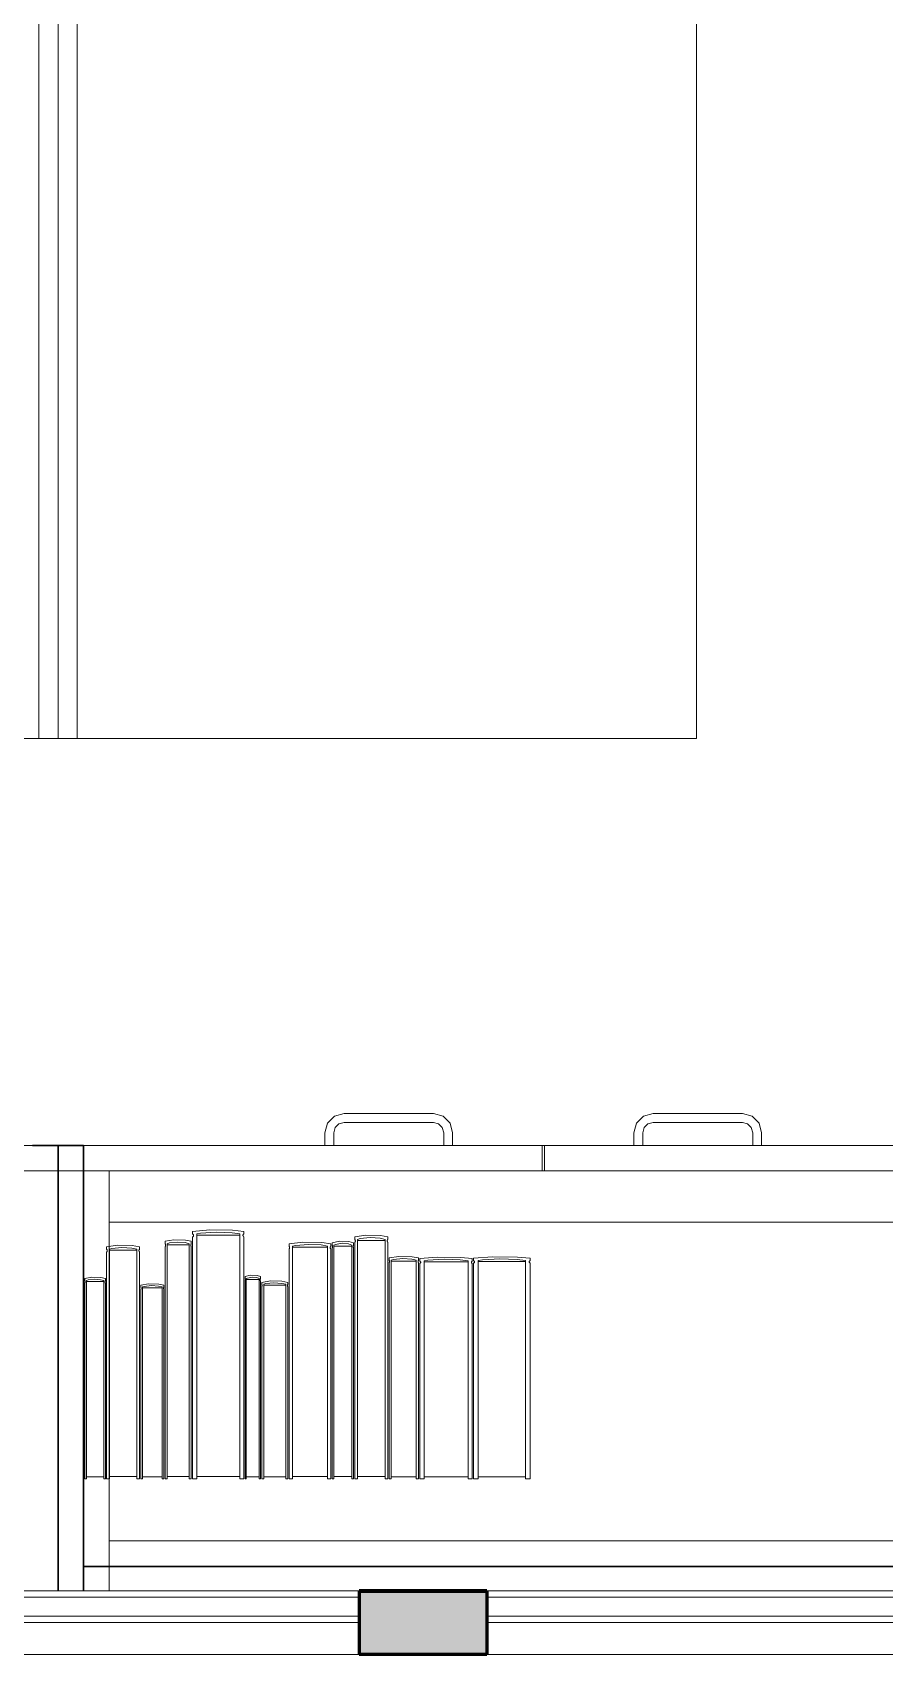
# Model space of a CAD drawing. Header units: inches. Extents: x -38 to 5698, y -33 to 92.
# Drawn here: x 196.864 to 197.531, y 18.6 to 19.871 of the extents above; entities that cross this region are included whole.
import ezdxf

# ---------------------------------------------------------------- set-up
doc = ezdxf.new("R2010")
doc.units = ezdxf.units.IN
doc.header["$MEASUREMENT"] = 0
doc.set_wipeout_variables(frame=1)
doc.linetypes.add('Wipeout_Contour', pattern=[1, 0, -1])
for name, color, linetype in [('02 _ ARQ _ ZON _ Espacio.3D', 7, 'Continuous'), ('Acabado - Muros', 7, 'Continuous'), ('Interior - Mobiliario', 7, 'Continuous')]:
    doc.layers.add(name, color=color, linetype=linetype)
pattern_1 = [(0, (185.000023, 3e-09), (0, 0.03), [])]

msp = doc.modelspace()

# ---------------------------------------------------------------- linework, layer by layer
at = {"layer": '02 _ ARQ _ ZON _ Espacio.3D', "color": 254, "linetype": 'Continuous', "lineweight": 0, "flags": 128}
for points in [[(205.02, 18.65), (205.02, 29.6999), (193.32, 29.6999), (193.32, 25.3384), (194.57, 25.3384), (194.57, 25.1632), (193.32, 25.1632), (193.32, 18.6489)], [(205.0199, 6.5), (205.02, 18.6001), (193.32, 18.6001), (193.32, 6.5)]]:
    msp.add_lwpolyline(points, close=True, dxfattribs=at)
at = {"layer": 'Interior - Mobiliario', "color": 175, "linetype": 'Continuous', "lineweight": 13}
for p, q in [((196.8691, 20.603), (196.8691, 19.318)), ((196.8991, 19.318), (196.8991, 20.603)), ((196.8691, 19.318), (196.8991, 19.318)), ((197.1006, 19.022), (197.0951, 19.0165)), ((197.1081, 19.024), (197.1006, 19.022)), ((197.1781, 19.024), (197.1081, 19.024)), ((197.1856, 19.022), (197.1781, 19.024)), ((197.1911, 19.0165), (197.1856, 19.022)), ((197.3371, 19.0165), (197.3426, 19.022)), ((197.3426, 19.022), (197.3501, 19.024)), ((197.3501, 19.024), (197.4201, 19.024)), ((197.4201, 19.024), (197.4276, 19.022)), ((197.4276, 19.022), (197.4331, 19.0165)), ((197.0951, 19.0165), (197.0931, 19.009)), ((197.0931, 19.009), (197.0931, 18.999)), ((197.1001, 19.009), (197.1012, 19.013)), ((197.1001, 18.999), (197.1001, 19.009)), ((197.1012, 19.013), (197.1041, 19.0159)), ((197.1041, 19.0159), (197.1081, 19.017)), ((197.1081, 19.017), (197.1781, 19.017)), ((197.1781, 19.017), (197.1821, 19.0159)), ((197.1821, 19.0159), (197.185, 19.013)), ((197.185, 19.013), (197.1861, 19.009)), ((197.1861, 19.009), (197.1861, 18.999)), ((197.1931, 19.009), (197.1911, 19.0165)), ((197.1931, 18.999), (197.1931, 19.009)), ((197.3351, 19.009), (197.3371, 19.0165)), ((197.3351, 18.999), (197.3351, 19.009)), ((197.3432, 19.013), (197.3421, 19.009)), ((197.3421, 19.009), (197.3421, 18.999)), ((197.3461, 19.0159), (197.3432, 19.013)), ((197.3501, 19.017), (197.3461, 19.0159)), ((197.4201, 19.017), (197.3501, 19.017)), ((197.4241, 19.0159), (197.4201, 19.017)), ((197.427, 19.013), (197.4241, 19.0159)), ((197.4281, 19.009), (197.427, 19.013)), ((197.4281, 18.999), (197.4281, 19.009)), ((197.4331, 19.0165), (197.4351, 19.009)), ((197.4351, 19.009), (197.4351, 18.999)), ((197.0931, 18.999), (197.1001, 18.999)), ((197.1861, 18.999), (197.1931, 18.999)), ((197.2631, 18.999), (197.2631, 18.979)), ((197.6241, 18.999), (197.2651, 18.999)), ((197.2651, 18.999), (197.2651, 18.979)), ((197.3421, 18.999), (197.3351, 18.999)), ((197.4351, 18.999), (197.4281, 18.999)), ((198.3641, 18.979), (196.9041, 18.979)), ((196.9041, 18.979), (196.9041, 18.669)), ((198.3441, 18.979), (196.9241, 18.979)), ((196.9241, 18.979), (196.9241, 18.939)), ((197.6241, 18.979), (197.2651, 18.979)), ((196.9241, 18.939), (196.9241, 18.689)), ((196.9241, 18.939), (198.3441, 18.939)), ((197.0029, 18.9329), (196.9895, 18.9316)), ((196.9895, 18.9316), (196.9895, 18.9295)), ((196.9927, 18.9297), (196.9958, 18.9303)), ((196.9958, 18.9303), (197.008, 18.9311)), ((197.0208, 18.9327), (197.0029, 18.9329)), ((197.008, 18.9311), (197.0204, 18.9306)), ((197.0204, 18.9306), (197.0264, 18.9297)), ((197.0296, 18.9316), (197.0208, 18.9327)), ((197.0296, 18.9295), (197.0296, 18.9316)), ((196.9308, 18.9208), (196.9222, 18.9196)), ((196.9222, 18.9196), (196.9222, 18.9176)), ((196.9222, 18.9176), (196.9224, 18.9175)), ((196.9224, 18.9175), (196.9225, 18.9173)), ((196.9225, 18.9173), (196.9226, 18.917)), ((196.9243, 18.9178), (196.9262, 18.9183)), ((196.9243, 18.7376), (196.9243, 18.9178)), ((196.9262, 18.9183), (196.9341, 18.9191)), ((196.9423, 18.9206), (196.9308, 18.9208)), ((196.9341, 18.9191), (196.942, 18.9186)), ((196.942, 18.9186), (196.9458, 18.9178)), ((196.9479, 18.9196), (196.9423, 18.9206)), ((196.9458, 18.9178), (196.9458, 18.7376)), ((196.9475, 18.9171), (196.9476, 18.9173)), ((196.9476, 18.9173), (196.9478, 18.9175)), ((196.9478, 18.9175), (196.9479, 18.9176)), ((196.9479, 18.9176), (196.9479, 18.9196)), ((196.9749, 18.9251), (196.9681, 18.9239)), ((196.9681, 18.9239), (196.9681, 18.9219)), ((196.9681, 18.9219), (196.9682, 18.9217)), ((196.9682, 18.9199), (196.9681, 18.9198)), ((196.9681, 18.9198), (196.9681, 18.7376)), ((196.9682, 18.9217), (196.9683, 18.9215)), ((196.9683, 18.9201), (196.9682, 18.9199)), ((196.9683, 18.9215), (196.9684, 18.9212)), ((196.9684, 18.9204), (196.9683, 18.9201)), ((196.9684, 18.9212), (196.9684, 18.9209)), ((196.9684, 18.9209), (196.9684, 18.9207)), ((196.9684, 18.9207), (196.9684, 18.9204)), ((196.9697, 18.922), (196.9713, 18.9226)), ((196.9697, 18.7376), (196.9697, 18.922)), ((196.9869, 18.9211), (196.9697, 18.9211)), ((196.9713, 18.9226), (196.9775, 18.9233)), ((196.984, 18.9249), (196.9749, 18.9251)), ((196.9775, 18.9233), (196.9838, 18.9229)), ((196.9838, 18.9229), (196.9869, 18.922)), ((196.9885, 18.9239), (196.984, 18.9249)), ((196.9869, 18.922), (196.9869, 18.7376)), ((196.9882, 18.9213), (196.9883, 18.9215)), ((196.9882, 18.921), (196.9882, 18.9213)), ((196.9882, 18.9207), (196.9882, 18.921)), ((196.9882, 18.9204), (196.9882, 18.9207)), ((196.9883, 18.9202), (196.9882, 18.9204)), ((196.9883, 18.9215), (196.9884, 18.9217)), ((196.9884, 18.9199), (196.9883, 18.9202)), ((196.9884, 18.9217), (196.9885, 18.9219)), ((196.9885, 18.9198), (196.9884, 18.9199)), ((196.9885, 18.9219), (196.9885, 18.9239)), ((196.9885, 18.7376), (196.9885, 18.9198)), ((196.9895, 18.9295), (196.9897, 18.9294)), ((196.9897, 18.9275), (196.9895, 18.9274)), ((196.9895, 18.9274), (196.9895, 18.7376)), ((196.9897, 18.9294), (196.99, 18.9291)), ((196.9899, 18.9277), (196.9897, 18.9275)), ((196.9901, 18.928), (196.9899, 18.9277)), ((196.99, 18.9291), (196.9901, 18.9289)), ((196.9901, 18.9289), (196.9902, 18.9286)), ((196.9902, 18.9283), (196.9901, 18.928)), ((196.9902, 18.9286), (196.9902, 18.9283)), ((196.9927, 18.7376), (196.9927, 18.9297)), ((197.0264, 18.9287), (196.9927, 18.9287)), ((197.0264, 18.9297), (197.0264, 18.7376)), ((197.0289, 18.9286), (197.029, 18.9289)), ((197.0289, 18.9283), (197.0289, 18.9286)), ((197.029, 18.9281), (197.0289, 18.9283)), ((197.029, 18.9289), (197.0292, 18.9292)), ((197.0291, 18.9278), (197.029, 18.9281)), ((197.0294, 18.9275), (197.0291, 18.9278)), ((197.0292, 18.9292), (197.0294, 18.9294)), ((197.0294, 18.9294), (197.0296, 18.9295)), ((197.0296, 18.9274), (197.0294, 18.9275)), ((197.0296, 18.7376), (197.0296, 18.9274)), ((197.0759, 18.9232), (197.065, 18.922)), ((197.065, 18.922), (197.065, 18.92)), ((197.065, 18.92), (197.0652, 18.9198)), ((197.0651, 18.918), (197.065, 18.9179)), ((197.065, 18.9179), (197.065, 18.7376)), ((197.0653, 18.9183), (197.0651, 18.918)), ((197.0652, 18.9198), (197.0654, 18.9196)), ((197.0655, 18.9185), (197.0653, 18.9183)), ((197.0654, 18.9196), (197.0655, 18.9193)), ((197.0655, 18.9193), (197.0655, 18.9191)), ((197.0655, 18.9191), (197.0655, 18.9188)), ((197.0655, 18.9188), (197.0655, 18.9185)), ((197.0676, 18.9201), (197.0701, 18.9207)), ((197.0676, 18.7376), (197.0676, 18.9201)), ((197.0952, 18.9192), (197.0676, 18.9192)), ((197.0701, 18.9207), (197.0802, 18.9214)), ((197.0906, 18.923), (197.0759, 18.9232)), ((197.0802, 18.9214), (197.0903, 18.921)), ((197.0903, 18.921), (197.0952, 18.9201)), ((197.0978, 18.922), (197.0906, 18.923)), ((197.0952, 18.9201), (197.0952, 18.7376)), ((197.0972, 18.9191), (197.0973, 18.9194)), ((197.0972, 18.9188), (197.0972, 18.9191)), ((197.0973, 18.9186), (197.0972, 18.9188)), ((197.0973, 18.9194), (197.0975, 18.9196)), ((197.0974, 18.9183), (197.0973, 18.9186)), ((197.0976, 18.9181), (197.0974, 18.9183)), ((197.0975, 18.9196), (197.0977, 18.9199)), ((197.0978, 18.9179), (197.0976, 18.9181)), ((197.0977, 18.9199), (197.0978, 18.92)), ((197.0978, 18.92), (197.0978, 18.922)), ((197.0978, 18.7376), (197.0978, 18.9179)), ((197.1044, 18.924), (197.0988, 18.9228)), ((197.0988, 18.9228), (197.0988, 18.9208)), ((197.0988, 18.9208), (197.0989, 18.9206)), ((197.0989, 18.9188), (197.0988, 18.9187)), ((197.0988, 18.9187), (197.0988, 18.7376)), ((197.0989, 18.9206), (197.099, 18.9204)), ((197.099, 18.9191), (197.0989, 18.9188)), ((197.099, 18.9204), (197.099, 18.9201)), ((197.099, 18.9201), (197.0991, 18.9199)), ((197.0991, 18.9196), (197.099, 18.9193)), ((197.099, 18.9193), (197.099, 18.9191)), ((197.0991, 18.9199), (197.0991, 18.9196)), ((197.1001, 18.9209), (197.1014, 18.9215)), ((197.1001, 18.7376), (197.1001, 18.9209)), ((197.1142, 18.92), (197.1001, 18.92)), ((197.1014, 18.9215), (197.1065, 18.9223)), ((197.1119, 18.9238), (197.1044, 18.924)), ((197.1065, 18.9223), (197.1117, 18.9218)), ((197.1117, 18.9218), (197.1142, 18.9209)), ((197.1156, 18.9228), (197.1119, 18.9238)), ((197.1142, 18.9209), (197.1142, 18.7376)), ((197.1153, 18.9202), (197.1154, 18.9204)), ((197.1153, 18.9199), (197.1153, 18.9202)), ((197.1153, 18.9196), (197.1153, 18.9199)), ((197.1153, 18.9194), (197.1153, 18.9196)), ((197.1154, 18.9191), (197.1153, 18.9194)), ((197.1154, 18.9204), (197.1155, 18.9207)), ((197.1155, 18.9189), (197.1154, 18.9191)), ((197.1155, 18.9207), (197.1156, 18.9208)), ((197.1156, 18.9187), (197.1155, 18.9189)), ((197.1156, 18.9208), (197.1156, 18.9228)), ((197.1156, 18.7376), (197.1156, 18.9187)), ((197.1251, 18.9286), (197.1166, 18.9273)), ((197.1166, 18.9273), (197.1166, 18.9253)), ((197.1166, 18.9253), (197.1167, 18.9251)), ((197.1167, 18.9233), (197.1166, 18.9232)), ((197.1166, 18.9232), (197.1166, 18.7376)), ((197.1167, 18.9251), (197.1168, 18.9249)), ((197.1168, 18.9235), (197.1167, 18.9233)), ((197.1168, 18.9249), (197.1169, 18.9246)), ((197.1169, 18.9238), (197.1168, 18.9235)), ((197.1169, 18.9246), (197.117, 18.9243)), ((197.117, 18.924), (197.1169, 18.9238)), ((197.117, 18.9243), (197.117, 18.924)), ((197.1186, 18.9254), (197.1206, 18.926)), ((197.1186, 18.7376), (197.1186, 18.9254)), ((197.1402, 18.9245), (197.1186, 18.9245)), ((197.1206, 18.926), (197.1285, 18.9268)), ((197.1367, 18.9284), (197.1251, 18.9286)), ((197.1285, 18.9268), (197.1364, 18.9263)), ((197.1364, 18.9263), (197.1402, 18.9254)), ((197.1423, 18.9273), (197.1367, 18.9284)), ((197.1402, 18.9254), (197.1402, 18.7376)), ((197.1419, 18.9247), (197.142, 18.9249)), ((197.1419, 18.9244), (197.1419, 18.9247)), ((197.1419, 18.9241), (197.1419, 18.9244)), ((197.1419, 18.9238), (197.1419, 18.9241)), ((197.142, 18.9236), (197.1419, 18.9238)), ((197.142, 18.9249), (197.1422, 18.9252)), ((197.1422, 18.9233), (197.142, 18.9236)), ((197.1422, 18.9252), (197.1423, 18.9253)), ((197.1423, 18.9232), (197.1422, 18.9233)), ((197.1423, 18.9253), (197.1423, 18.9273)), ((197.1423, 18.7376), (197.1423, 18.9232)), ((196.9223, 18.9157), (196.9222, 18.9156)), ((196.9222, 18.9156), (196.9222, 18.7376)), ((196.9225, 18.916), (196.9223, 18.9157)), ((196.9226, 18.9162), (196.9225, 18.916)), ((196.9226, 18.917), (196.9227, 18.9167)), ((196.9227, 18.9167), (196.9226, 18.9165)), ((196.9226, 18.9165), (196.9226, 18.9162)), ((196.9458, 18.9169), (196.9243, 18.9169)), ((196.9474, 18.9165), (196.9475, 18.9168)), ((196.9475, 18.9163), (196.9474, 18.9165)), ((196.9475, 18.9168), (196.9475, 18.9171)), ((196.9476, 18.916), (196.9475, 18.9163)), ((196.9477, 18.9158), (196.9476, 18.916)), ((196.9479, 18.9156), (196.9477, 18.9158)), ((196.9479, 18.7376), (196.9479, 18.9156)), ((197.151, 18.912), (197.1433, 18.9108)), ((197.1433, 18.9108), (197.1433, 18.909)), ((197.1433, 18.909), (197.1434, 18.9088)), ((197.1434, 18.9071), (197.1433, 18.907)), ((197.1433, 18.907), (197.1433, 18.7376)), ((197.1434, 18.9088), (197.1436, 18.9086)), ((197.1435, 18.9074), (197.1434, 18.9071)), ((197.1436, 18.9076), (197.1435, 18.9074)), ((197.1436, 18.9086), (197.1436, 18.9084)), ((197.1436, 18.9084), (197.1437, 18.9081)), ((197.1437, 18.9078), (197.1436, 18.9076)), ((197.1437, 18.9081), (197.1437, 18.9078)), ((197.1451, 18.9091), (197.1469, 18.9096)), ((197.1451, 18.7376), (197.1451, 18.9091)), ((197.1645, 18.9082), (197.1451, 18.9082)), ((197.1469, 18.9096), (197.154, 18.9103)), ((197.1613, 18.9118), (197.151, 18.912)), ((197.154, 18.9103), (197.1611, 18.9099)), ((197.1611, 18.9099), (197.1645, 18.9091)), ((197.1664, 18.9108), (197.1613, 18.9118)), ((197.1645, 18.9091), (197.1645, 18.7376)), ((197.166, 18.9082), (197.1661, 18.9084)), ((197.166, 18.9079), (197.166, 18.9082)), ((197.166, 18.9076), (197.166, 18.9079)), ((197.1661, 18.9074), (197.166, 18.9076)), ((197.1661, 18.9084), (197.1662, 18.9086)), ((197.1663, 18.9072), (197.1661, 18.9074)), ((197.1662, 18.9086), (197.1663, 18.9089)), ((197.1663, 18.9089), (197.1664, 18.909)), ((197.1664, 18.907), (197.1663, 18.9072)), ((197.1664, 18.909), (197.1664, 18.9108)), ((197.1664, 18.7376), (197.1664, 18.907)), ((197.1811, 18.9114), (197.1674, 18.9103)), ((197.1674, 18.9103), (197.1674, 18.9084)), ((197.1674, 18.9084), (197.1676, 18.9082)), ((197.1675, 18.9066), (197.1674, 18.9065)), ((197.1674, 18.9065), (197.1674, 18.7376)), ((197.1678, 18.9068), (197.1675, 18.9066)), ((197.1676, 18.9082), (197.1678, 18.908)), ((197.1678, 18.908), (197.168, 18.9078)), ((197.168, 18.907), (197.1678, 18.9068)), ((197.168, 18.9078), (197.1681, 18.9075)), ((197.1681, 18.9073), (197.168, 18.907)), ((197.1681, 18.9075), (197.1681, 18.9073)), ((197.1707, 18.9085), (197.1738, 18.909)), ((197.1707, 18.7376), (197.1707, 18.9085)), ((197.2053, 18.9077), (197.1707, 18.9077)), ((197.1738, 18.909), (197.1864, 18.9098)), ((197.1995, 18.9112), (197.1811, 18.9114)), ((197.1864, 18.9098), (197.1991, 18.9093)), ((197.1991, 18.9093), (197.2053, 18.9085)), ((197.2085, 18.9103), (197.1995, 18.9112)), ((197.2053, 18.9085), (197.2053, 18.7376)), ((197.2079, 18.9076), (197.208, 18.9078)), ((197.2079, 18.9073), (197.2079, 18.9076)), ((197.2079, 18.9071), (197.2079, 18.9073)), ((197.2081, 18.9068), (197.2079, 18.9071)), ((197.208, 18.9078), (197.2081, 18.9081)), ((197.2081, 18.9081), (197.2084, 18.9083)), ((197.2083, 18.9066), (197.2081, 18.9068)), ((197.2085, 18.9065), (197.2083, 18.9066)), ((197.2084, 18.9083), (197.2085, 18.9084)), ((197.2085, 18.9084), (197.2085, 18.9103)), ((197.2085, 18.7376), (197.2085, 18.9065)), ((197.2243, 18.9118), (197.2095, 18.9106)), ((197.2095, 18.9106), (197.2095, 18.9087)), ((197.2095, 18.9087), (197.2098, 18.9086)), ((197.2097, 18.9069), (197.2095, 18.9068)), ((197.2095, 18.9068), (197.2095, 18.7376)), ((197.21, 18.9071), (197.2097, 18.9069)), ((197.2098, 18.9086), (197.21, 18.9084)), ((197.21, 18.9084), (197.2102, 18.9081)), ((197.2102, 18.9074), (197.21, 18.9071)), ((197.2102, 18.9081), (197.2103, 18.9079)), ((197.2103, 18.9076), (197.2102, 18.9074)), ((197.2103, 18.9079), (197.2103, 18.9076)), ((197.2131, 18.9089), (197.2164, 18.9094)), ((197.2131, 18.7376), (197.2131, 18.9089)), ((197.2502, 18.908), (197.2131, 18.908)), ((197.2164, 18.9094), (197.23, 18.9101)), ((197.244, 18.9115), (197.2243, 18.9118)), ((197.23, 18.9101), (197.2436, 18.9097)), ((197.2436, 18.9097), (197.2502, 18.9089)), ((197.2537, 18.9106), (197.244, 18.9115)), ((197.2502, 18.9089), (197.2502, 18.7376)), ((197.253, 18.9079), (197.2531, 18.9082)), ((197.253, 18.9077), (197.253, 18.9079)), ((197.2531, 18.9074), (197.253, 18.9077)), ((197.2531, 18.9082), (197.2533, 18.9084)), ((197.2532, 18.9072), (197.2531, 18.9074)), ((197.2535, 18.9069), (197.2532, 18.9072)), ((197.2533, 18.9084), (197.2536, 18.9086)), ((197.2537, 18.9068), (197.2535, 18.9069)), ((197.2536, 18.9086), (197.2537, 18.9087)), ((197.2537, 18.9087), (197.2537, 18.9106)), ((197.2537, 18.7376), (197.2537, 18.9068)), ((196.9177, 18.8955), (196.9105, 18.8957)), ((196.9126, 18.8942), (196.9175, 18.8938)), ((196.9175, 18.8938), (196.9199, 18.8931)), ((196.9212, 18.8947), (196.9177, 18.8955)), ((196.9199, 18.8931), (196.9199, 18.7376)), ((196.921, 18.8925), (196.9211, 18.8927)), ((196.921, 18.8923), (196.921, 18.8925)), ((196.921, 18.892), (196.921, 18.8923)), ((196.921, 18.8918), (196.921, 18.892)), ((196.921, 18.8916), (196.921, 18.8918)), ((196.9211, 18.8927), (196.9212, 18.8929)), ((196.9212, 18.893), (196.9212, 18.8947)), ((196.9212, 18.8929), (196.9212, 18.893)), ((197.0346, 18.8973), (197.0306, 18.8963)), ((197.0306, 18.8963), (197.0306, 18.8945)), ((197.0306, 18.8945), (197.0306, 18.8944)), ((197.0306, 18.8944), (197.0307, 18.8942)), ((197.0307, 18.8931), (197.0306, 18.8929)), ((197.0306, 18.8929), (197.0306, 18.8928)), ((197.0306, 18.8928), (197.0306, 18.7376)), ((197.0307, 18.8942), (197.0308, 18.894)), ((197.0308, 18.8935), (197.0307, 18.8933)), ((197.0307, 18.8933), (197.0307, 18.8931)), ((197.0308, 18.894), (197.0308, 18.8937)), ((197.0308, 18.8937), (197.0308, 18.8935)), ((197.0315, 18.8947), (197.0324, 18.8951)), ((197.0315, 18.7376), (197.0315, 18.8947)), ((197.0416, 18.8939), (197.0315, 18.8939)), ((197.0324, 18.8951), (197.0361, 18.8958)), ((197.04, 18.8971), (197.0346, 18.8973)), ((197.0361, 18.8958), (197.0398, 18.8954)), ((197.0398, 18.8954), (197.0416, 18.8947)), ((197.0426, 18.8963), (197.04, 18.8971)), ((197.0416, 18.8947), (197.0416, 18.7376)), ((197.0424, 18.894), (197.0425, 18.8942)), ((197.0424, 18.8938), (197.0424, 18.894)), ((197.0424, 18.8936), (197.0424, 18.8938)), ((197.0424, 18.8933), (197.0424, 18.8936)), ((197.0425, 18.8931), (197.0424, 18.8933)), ((197.0425, 18.8942), (197.0426, 18.8944)), ((197.0425, 18.8929), (197.0425, 18.8931)), ((197.0426, 18.8928), (197.0425, 18.8929)), ((197.0426, 18.8945), (197.0426, 18.8963)), ((197.0426, 18.8944), (197.0426, 18.8945)), ((197.0426, 18.7376), (197.0426, 18.8928)), ((197.0504, 18.8928), (197.0436, 18.8917)), ((197.0436, 18.8917), (197.0436, 18.8901)), ((197.0595, 18.8926), (197.0504, 18.8928)), ((197.064, 18.8917), (197.0595, 18.8926)), ((197.064, 18.8901), (197.064, 18.8917)), ((196.9211, 18.8914), (196.921, 18.8916)), ((196.9212, 18.8912), (196.9211, 18.8914)), ((196.9212, 18.7376), (196.9212, 18.8912)), ((196.9549, 18.8906), (196.9489, 18.8896)), ((196.9489, 18.8896), (196.9489, 18.8879)), ((196.9489, 18.8879), (196.949, 18.8878)), ((196.9491, 18.8865), (196.9489, 18.8863)), ((196.9489, 18.8863), (196.9489, 18.8863)), ((196.9489, 18.8863), (196.9489, 18.7376)), ((196.949, 18.8878), (196.9491, 18.8876)), ((196.9491, 18.8876), (196.9491, 18.8874)), ((196.9491, 18.8874), (196.9492, 18.8872)), ((196.9492, 18.887), (196.9491, 18.8867)), ((196.9491, 18.8867), (196.9491, 18.8865)), ((196.9492, 18.8872), (196.9492, 18.887)), ((196.9503, 18.8881), (196.9517, 18.8885)), ((196.9503, 18.7376), (196.9503, 18.8881)), ((196.9656, 18.8873), (196.9503, 18.8873)), ((196.9517, 18.8885), (196.9573, 18.8892)), ((196.9631, 18.8904), (196.9549, 18.8906)), ((196.9573, 18.8892), (196.9629, 18.8888)), ((196.9629, 18.8888), (196.9656, 18.8881)), ((196.9671, 18.8896), (196.9631, 18.8904)), ((196.9656, 18.8881), (196.9656, 18.7376)), ((196.9668, 18.8874), (196.9669, 18.8877)), ((196.9668, 18.8872), (196.9668, 18.8874)), ((196.9668, 18.887), (196.9668, 18.8872)), ((196.9668, 18.8868), (196.9668, 18.887)), ((196.9669, 18.8866), (196.9668, 18.8868)), ((196.9669, 18.8877), (196.967, 18.8879)), ((196.967, 18.8864), (196.9669, 18.8866)), ((196.967, 18.8879), (196.9671, 18.8879)), ((196.9671, 18.8863), (196.967, 18.8864)), ((196.9671, 18.8879), (196.9671, 18.8896)), ((196.9671, 18.7376), (196.9671, 18.8863)), ((197.0436, 18.8901), (197.0437, 18.8899)), ((197.0437, 18.8885), (197.0436, 18.8884)), ((197.0436, 18.8884), (197.0436, 18.7376)), ((197.0437, 18.8899), (197.0438, 18.8897)), ((197.0438, 18.8886), (197.0437, 18.8885)), ((197.0438, 18.8897), (197.0439, 18.8895)), ((197.0439, 18.8889), (197.0438, 18.8886)), ((197.0439, 18.8895), (197.044, 18.8893)), ((197.044, 18.8893), (197.0439, 18.8891)), ((197.0439, 18.8891), (197.0439, 18.8889)), ((197.0452, 18.8902), (197.0468, 18.8907)), ((197.0452, 18.7376), (197.0452, 18.8902)), ((197.0624, 18.8894), (197.0452, 18.8894)), ((197.0468, 18.8907), (197.053, 18.8913)), ((197.053, 18.8913), (197.0593, 18.8909)), ((197.0593, 18.8909), (197.0624, 18.8902)), ((197.0624, 18.8902), (197.0624, 18.7376)), ((197.0637, 18.8896), (197.0638, 18.8898)), ((197.0637, 18.8894), (197.0637, 18.8896)), ((197.0637, 18.8891), (197.0637, 18.8894)), ((197.0637, 18.8889), (197.0637, 18.8891)), ((197.0638, 18.8887), (197.0637, 18.8889)), ((197.0638, 18.8898), (197.0639, 18.89)), ((197.0639, 18.8885), (197.0638, 18.8887)), ((197.0639, 18.89), (197.064, 18.8901)), ((197.064, 18.8884), (197.0639, 18.8885)), ((197.064, 18.7376), (197.064, 18.8884)), ((196.9243, 18.7395), (196.9458, 18.7395)), ((196.9503, 18.7392), (196.9656, 18.7392)), ((196.9697, 18.7395), (196.9869, 18.7395)), ((196.9927, 18.7396), (197.0264, 18.7396)), ((197.0315, 18.7392), (197.0416, 18.7392)), ((197.0452, 18.7392), (197.0624, 18.7392)), ((197.0676, 18.7395), (197.0952, 18.7395)), ((197.1001, 18.7395), (197.1142, 18.7395)), ((197.1186, 18.7395), (197.1402, 18.7395)), ((197.1451, 18.7394), (197.1645, 18.7394)), ((197.1707, 18.7394), (197.2053, 18.7394)), ((197.2131, 18.7394), (197.2502, 18.7394)), ((196.9199, 18.7376), (196.9212, 18.7376)), ((196.9222, 18.7376), (196.9243, 18.7376)), ((196.9458, 18.7376), (196.9479, 18.7376)), ((196.9489, 18.7376), (196.9503, 18.7376)), ((196.9656, 18.7376), (196.9671, 18.7376)), ((196.9681, 18.7376), (196.9697, 18.7376)), ((196.9869, 18.7376), (196.9885, 18.7376)), ((196.9895, 18.7376), (196.9927, 18.7376)), ((197.0264, 18.7376), (197.0296, 18.7376)), ((197.0306, 18.7376), (197.0315, 18.7376)), ((197.0416, 18.7376), (197.0426, 18.7376)), ((197.0436, 18.7376), (197.0452, 18.7376)), ((197.0624, 18.7376), (197.064, 18.7376)), ((197.065, 18.7376), (197.0676, 18.7376)), ((197.0952, 18.7376), (197.0978, 18.7376)), ((197.0988, 18.7376), (197.1001, 18.7376)), ((197.1142, 18.7376), (197.1156, 18.7376)), ((197.1166, 18.7376), (197.1186, 18.7376)), ((197.1402, 18.7376), (197.1423, 18.7376)), ((197.1433, 18.7376), (197.1451, 18.7376)), ((197.1645, 18.7376), (197.1664, 18.7376)), ((197.1674, 18.7376), (197.1707, 18.7376)), ((197.2053, 18.7376), (197.2085, 18.7376)), ((197.2095, 18.7376), (197.2131, 18.7376)), ((197.2502, 18.7376), (197.2537, 18.7376)), ((198.3441, 18.689), (196.9241, 18.689)), ((196.9041, 18.669), (198.3641, 18.669))]:
    msp.add_line(p, q, dxfattribs=at)
at = {"layer": 'Interior - Mobiliario', "color": 175, "linetype": 'Continuous', "lineweight": 13, "flags": 128}
for points in [[(196.8841, 20.618), (195.3841, 20.618), (195.3841, 20.018), (196.3841, 20.018), (196.3841, 19.318), (196.8841, 19.318)], [(196.8841, 20.618), (198.3841, 20.618), (198.3841, 20.018), (197.3841, 20.018), (197.3841, 19.318), (196.8841, 19.318)]]:
    msp.add_lwpolyline(points, close=True, dxfattribs=at)

# ---------------------------------------------------------------- next in the draw order: wipeouts: each hides what was drawn before it
at = {"color": 254, "linetype": 'Wipeout_Contour', "lineweight": 0, "ltscale": 6483.438439}
msp.add_wipeout([(198.3641, 18.669), (196.9041, 18.669), (196.9041, 18.649), (198.3641, 18.649)], dxfattribs=at).dxf.layer = 'Interior - Mobiliario'

# ---------------------------------------------------------------- next in the draw order: linework, layer by layer
at = {"layer": 'Interior - Mobiliario', "color": 175, "linetype": 'Continuous', "lineweight": 13}
for p, q in [((196.9241, 18.689), (196.9241, 18.649)), ((198.3641, 18.669), (196.9041, 18.669)), ((196.9041, 18.669), (196.9041, 18.649)), ((196.9041, 18.649), (198.3641, 18.649)), ((196.9241, 18.649), (198.3441, 18.649))]:
    msp.add_line(p, q, dxfattribs=at)
at = {"layer": 'Interior - Mobiliario', "color": 175, "linetype": 'Continuous', "lineweight": 30}
for p, q in [((196.9041, 18.669), (196.9041, 18.649)), ((196.9041, 18.669), (198.3641, 18.669)), ((196.9041, 18.649), (198.3641, 18.649))]:
    msp.add_line(p, q, dxfattribs=at)

# ---------------------------------------------------------------- next in the draw order: wipeouts: each hides what was drawn before it
at = {"color": 254, "linetype": 'Wipeout_Contour', "lineweight": 0, "ltscale": 6480.486316}
msp.add_wipeout([(196.9041, 18.999), (196.8841, 18.999), (196.8841, 18.649), (196.9041, 18.649)], dxfattribs=at).dxf.layer = 'Interior - Mobiliario'

# ---------------------------------------------------------------- next in the draw order: linework, layer by layer
at = {"layer": 'Interior - Mobiliario', "color": 175, "linetype": 'Continuous', "lineweight": 30}
for p, q in [((196.8841, 18.999), (196.8841, 18.649)), ((196.8841, 18.999), (196.9041, 18.999)), ((196.9041, 18.999), (196.9041, 18.649)), ((196.8841, 18.649), (196.9041, 18.649))]:
    msp.add_line(p, q, dxfattribs=at)
at = {"layer": 'Interior - Mobiliario', "color": 175, "linetype": 'Continuous', "lineweight": 13}
for p, q in [((196.9041, 18.999), (196.8841, 18.999)), ((196.8841, 18.999), (196.8841, 18.649)), ((196.8841, 18.999), (198.3841, 18.999)), ((196.8841, 18.649), (196.8841, 18.999)), ((196.9041, 18.649), (196.9041, 18.999)), ((198.3641, 18.999), (196.9041, 18.999)), ((196.9041, 18.999), (196.9041, 18.649)), ((198.3641, 18.999), (196.9041, 18.999)), ((196.9041, 18.999), (196.9041, 18.669)), ((196.9041, 18.999), (197.2631, 18.999)), ((196.9041, 18.999), (196.9041, 18.979)), ((196.9241, 18.979), (196.8841, 18.979)), ((196.8841, 18.979), (196.8841, 18.649)), ((198.3641, 18.979), (196.9041, 18.979)), ((196.9041, 18.979), (196.9041, 18.669)), ((198.3641, 18.979), (196.9041, 18.979)), ((196.9041, 18.979), (196.9041, 18.669)), ((196.9041, 18.979), (197.2631, 18.979)), ((196.9105, 18.8957), (196.9051, 18.8947)), ((196.9051, 18.8947), (196.9051, 18.893)), ((196.9051, 18.893), (196.9052, 18.8929)), ((196.9052, 18.8929), (196.9053, 18.8926)), ((196.9053, 18.8926), (196.9053, 18.8924)), ((196.9053, 18.8924), (196.9054, 18.8922)), ((196.9054, 18.892), (196.9053, 18.8917)), ((196.9053, 18.8917), (196.9053, 18.8915)), ((196.9054, 18.8922), (196.9054, 18.892)), ((196.9064, 18.8931), (196.9076, 18.8936)), ((196.9064, 18.7376), (196.9064, 18.8931)), ((196.9199, 18.8923), (196.9064, 18.8923)), ((196.9076, 18.8936), (196.9126, 18.8942)), ((196.9052, 18.8913), (196.9051, 18.8912)), ((196.9051, 18.8912), (196.9051, 18.7376)), ((196.9053, 18.8915), (196.9052, 18.8913)), ((196.9064, 18.7392), (196.9199, 18.7392)), ((196.9051, 18.7376), (196.9064, 18.7376)), ((196.9041, 18.669), (198.3641, 18.669)), ((196.9041, 18.669), (198.3641, 18.669)), ((196.9041, 18.669), (198.3641, 18.669)), ((196.8841, 18.649), (196.9041, 18.649)), ((196.8841, 18.649), (196.9241, 18.649)), ((198.3841, 18.649), (196.8841, 18.649)), ((196.9041, 18.649), (198.3641, 18.649))]:
    msp.add_line(p, q, dxfattribs=at)

# ---------------------------------------------------------------- next in the draw order: wipeouts: each hides what was drawn before it
at = {"color": 254, "linetype": 'Wipeout_Contour', "lineweight": 0, "ltscale": 9730.248329}
msp.add_wipeout([(197.2199, 18.65), (197.2199, 18.6), (199.3699, 18.6), (199.3699, 18.617), (199.3534, 18.617), (199.3534, 18.65)], dxfattribs=at).dxf.layer = 'Acabado - Muros'
at = {"color": 254, "linetype": 'Wipeout_Contour', "lineweight": 0, "ltscale": 6480.406321}
msp.add_wipeout([(196.8641, 18.999), (196.8641, 18.649), (196.8841, 18.649), (196.8841, 18.999)], dxfattribs=at).dxf.layer = 'Interior - Mobiliario'

# ---------------------------------------------------------------- next in the draw order: linework, layer by layer
at = {"layer": 'Acabado - Muros', "color": 251, "linetype": 'Continuous', "lineweight": 13, "flags": 128}
for points in [[(199.3534, 18.65), (197.2199, 18.65)], [(201.5199, 18.6), (199.3699, 18.6), (197.2199, 18.6)]]:
    msp.add_lwpolyline(points, dxfattribs=at)
at = {"layer": 'Interior - Mobiliario', "color": 175, "linetype": 'Continuous', "lineweight": 13}
for p, q in [((196.8841, 18.999), (195.3841, 18.999)), ((196.8641, 18.999), (196.8841, 18.999)), ((196.8841, 18.999), (196.8841, 18.649)), ((196.8841, 18.649), (196.8841, 18.999)), ((196.8441, 18.979), (196.8841, 18.979)), ((196.8841, 18.979), (196.8841, 18.649)), ((195.3841, 18.649), (196.8841, 18.649)), ((196.8841, 18.649), (196.8441, 18.649)), ((196.8841, 18.649), (196.8641, 18.649))]:
    msp.add_line(p, q, dxfattribs=at)
at = {"layer": 'Interior - Mobiliario', "color": 175, "linetype": 'Continuous', "lineweight": 30}
for p, q in [((196.8841, 18.999), (196.8641, 18.999)), ((196.8841, 18.999), (196.8841, 18.649)), ((196.8841, 18.649), (196.8641, 18.649))]:
    msp.add_line(p, q, dxfattribs=at)

# ---------------------------------------------------------------- next in the draw order: wipeouts: each hides what was drawn before it
at = {"color": 254, "linetype": 'Wipeout_Contour', "lineweight": 0, "ltscale": 9714.484665}
msp.add_wipeout([(194.9699, 18.6), (197.1199, 18.6), (197.1199, 18.65), (194.9864, 18.65), (194.9864, 18.617), (194.9699, 18.617)], dxfattribs=at).dxf.layer = 'Acabado - Muros'
at = {"color": 254, "linetype": 'Wipeout_Contour', "lineweight": 0, "ltscale": 6486.047485}
msp.add_wipeout([(197.2199, 18.645), (197.2199, 18.625), (199.3534, 18.625), (199.3534, 18.645)], dxfattribs=at).dxf.layer = 'Acabado - Muros'

# ---------------------------------------------------------------- next in the draw order: hatches: boundary and pattern name
at = {"layer": 'Acabado - Muros', "linetype": 'Continuous', "lineweight": 0}
h = msp.add_hatch(dxfattribs=at)
h.set_pattern_fill('CONTRACHAPADO_0002', color=254, style=0, pattern_type=2)
h.set_pattern_definition(pattern_1)
h.paths.add_polyline_path([(197.2199, 18.645), (197.2199, 18.625), (199.3534, 18.625), (199.3534, 18.645)])

# ---------------------------------------------------------------- next in the draw order: linework, layer by layer
at = {"layer": 'Acabado - Muros', "color": 7, "linetype": 'Continuous', "lineweight": 60}
for p, q in [((197.2199, 18.65), (197.2199, 18.6)), ((197.2199, 18.6), (197.1199, 18.6))]:
    msp.add_line(p, q, dxfattribs=at)
at = {"layer": 'Acabado - Muros', "color": 251, "linetype": 'Continuous', "lineweight": 13, "flags": 128}
for points in [[(197.1199, 18.65), (194.9864, 18.65)], [(197.1199, 18.6), (194.9699, 18.6), (193.27, 18.6)]]:
    msp.add_lwpolyline(points, dxfattribs=at)
at = {"layer": 'Acabado - Muros', "color": 7, "linetype": 'Continuous', "lineweight": 13, "flags": 128}
msp.add_lwpolyline([(197.2199, 18.645), (197.2199, 18.625), (199.3534, 18.625), (199.3534, 18.645)], close=True, dxfattribs=at)

# ---------------------------------------------------------------- next in the draw order: wipeouts: each hides what was drawn before it
at = {"color": 254, "linetype": 'Wipeout_Contour', "lineweight": 0, "ltscale": 6477.114076}
msp.add_wipeout([(194.9864, 18.645), (194.9864, 18.625), (197.1199, 18.625), (197.1199, 18.645)], dxfattribs=at).dxf.layer = 'Acabado - Muros'

# ---------------------------------------------------------------- next in the draw order: hatches: boundary and pattern name
at = {"layer": 'Acabado - Muros', "linetype": 'Continuous', "lineweight": 0}
h = msp.add_hatch(dxfattribs=at)
h.set_pattern_fill('CONTRACHAPADO_0002', color=254, style=0, pattern_type=2)
h.set_pattern_definition(pattern_1)
h.paths.add_polyline_path([(194.9864, 18.645), (194.9864, 18.625), (197.1199, 18.625), (197.1199, 18.645)])
msp.add_hatch(color=254, dxfattribs=at).paths.add_polyline_path([(197.1199, 18.6), (197.2199, 18.6), (197.2199, 18.65), (197.1199, 18.65)])

# ---------------------------------------------------------------- next in the draw order: linework, layer by layer
at = {"layer": 'Acabado - Muros', "color": 7, "linetype": 'Continuous', "lineweight": 60}
for p, q in [((197.1199, 18.65), (197.1199, 18.6)), ((197.2199, 18.65), (197.1199, 18.65))]:
    msp.add_line(p, q, dxfattribs=at)
at = {"layer": 'Acabado - Muros', "color": 7, "linetype": 'Continuous', "lineweight": 13, "flags": 128}
msp.add_lwpolyline([(194.9864, 18.645), (194.9864, 18.625), (197.1199, 18.625), (197.1199, 18.645)], close=True, dxfattribs=at)

doc.saveas('drawing.dxf')
